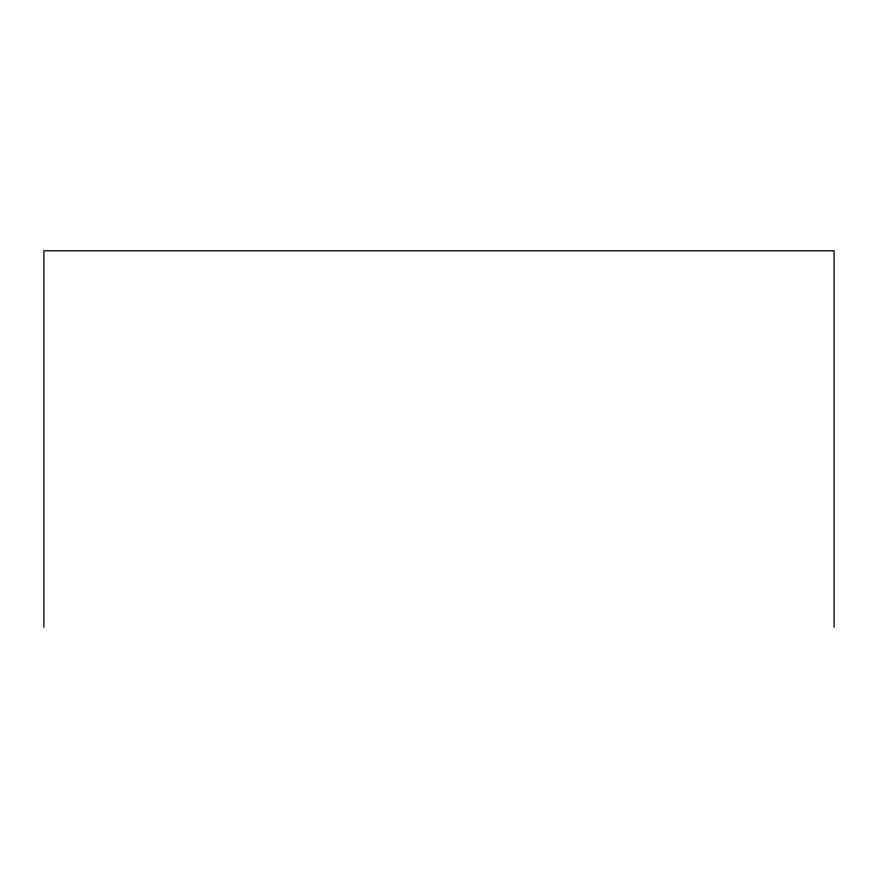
<?xml version="1.0" encoding="UTF-8"?>
<svg xmlns="http://www.w3.org/2000/svg" width="878" height="878" viewBox="0 0 878 878"><rect width="100%" height="100%" fill="white"/><g stroke="black" fill="none" stroke-linecap="round" stroke-linejoin="round"><path stroke-width="1.32" d="M834.1 627.221L834.1 250.779L43.9 250.779L43.9 627.221"/></g></svg>
